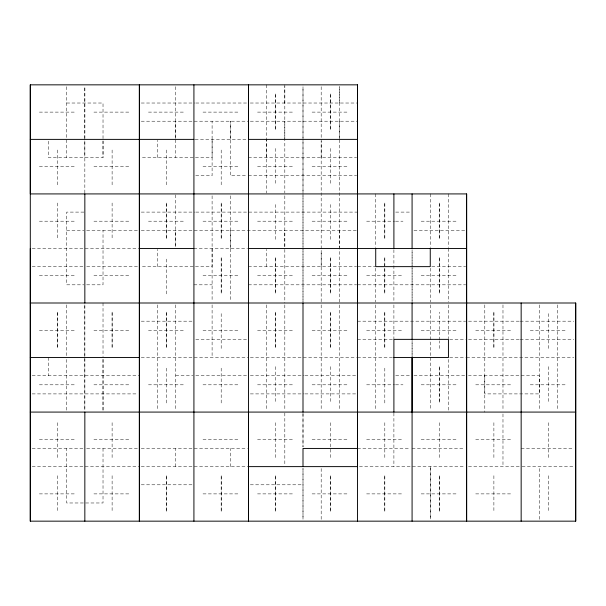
<?xml version="1.0" encoding="UTF-8"?>
<svg xmlns="http://www.w3.org/2000/svg" width="606" height="606" viewBox="0 0 606 606"><rect width="100%" height="100%" fill="white"/><g stroke="black" fill="none" stroke-linecap="round" stroke-linejoin="round"><path stroke-width="0.45" stroke-dasharray="3.03 2.27" d="M48.48 141.198L48.48 157.56L103.02 157.56L103.02 141.198M57.57 457.53L57.57 421.17M57.57 184.83L57.57 148.47M84.84 192.981L84.84 139.38M84.84 138.441L84.84 86.719L84.84 157.56M103.02 410.201L103.02 359.419M112.11 457.53L112.11 421.17M112.11 184.83L112.11 148.47M157.56 266.64L157.56 249.369M157.56 157.56L157.56 140.289M166.65 402.99L166.65 366.63M166.65 293.91L166.65 257.55M166.65 184.83L166.65 148.47M175.74 466.62L175.74 448.44M175.74 246.642L175.74 230.28M175.74 138.471L175.74 121.2M212.1 248.46L212.1 266.64L141.259 266.64M212.1 139.38L212.1 157.56L141.259 157.56M221.19 402.99L221.19 366.63M221.19 348.45L221.19 312.09M221.19 184.83L221.19 148.47M230.28 466.62L230.28 448.44M230.28 248.46L230.28 230.28M230.28 139.38L230.28 121.2L230.28 175.74L247.551 175.74M266.64 266.64L266.64 249.369M266.64 157.56L266.64 139.38M275.73 457.53L275.73 421.17M275.73 239.37L275.73 203.01M284.82 246.642L284.82 230.28M284.82 138.471L284.82 121.2M284.82 103.02L284.82 86.658M303 468.499L303 519.281L303 468.438M303 413.019L303 446.872L303 412.08M303 195.799L303 302.061L303 84.84M303 192.981L303 86.719M321.18 519.281L321.18 466.62M321.18 266.64L321.18 250.278M321.18 157.56L321.18 141.198M330.27 457.53L330.27 421.17M330.27 239.37L330.27 203.01M339.36 230.28L339.36 302.061M339.36 139.38L339.36 121.2M339.36 103.02L339.36 86.658M384.81 457.53L384.81 421.17M384.81 402.99L384.81 366.63M412.08 356.601L412.08 340.617L412.08 356.911M412.08 303L412.08 250.278M439.35 457.53L439.35 421.17M439.35 348.45L439.35 340.989M439.35 340.057L439.35 312.09M484.8 375.72L484.8 393.9L539.34 393.9L539.34 375.72L468.499 375.72M493.89 457.53L493.89 421.17M539.34 519.281L539.34 466.62M548.43 457.53L548.43 421.17M548.43 348.45L548.43 312.09M66.66 103.02L103.02 103.02L103.02 157.56M141.259 103.02L194.859 103.02M195.799 103.02L248.46 103.02M250.278 103.02L357.54 103.02M39.39 112.11L75.75 112.11M93.93 112.11L130.29 112.11M148.47 112.11L184.83 112.11M203.01 112.11L239.37 112.11M257.55 112.11L293.91 112.11M312.09 112.11L348.45 112.11M141.259 121.2L248.46 121.2M250.339 121.2L357.54 121.2M195.177 139.38L248.46 139.38M248.46 157.56L356.601 157.56M39.39 166.65L75.75 166.65M93.93 166.65L130.29 166.65M203.01 166.65L239.37 166.65M257.55 166.65L293.91 166.65M312.09 166.65L348.45 166.65M195.738 175.74L212.1 175.74L212.1 121.2M248.46 175.74L356.631 175.74M83.931 212.1L66.66 212.1L66.66 284.82L83.931 284.82M141.259 212.1L194.859 212.1M195.799 212.1L357.54 212.1M395.718 212.1L411.171 212.1M39.39 221.19L75.75 221.19M93.93 221.19L130.29 221.19M148.47 221.19L184.83 221.19M203.01 221.19L239.37 221.19M257.55 221.19L293.91 221.19M312.09 221.19L348.45 221.19M366.63 221.19L394.597 221.19M395.529 221.19L402.99 221.19M421.17 221.19L457.53 221.19M66.66 230.28L83.931 230.28M86.658 230.28L138.441 230.28M141.259 230.28L357.54 230.28M413.959 230.28L465.681 230.28M32.179 248.46L139.38 248.46M193.92 248.46L247.521 248.46M32.179 266.64L83.931 266.64M86.719 266.64L139.38 266.64M248.46 266.64L356.601 266.64M357.54 266.64L375.409 266.64M431.828 266.64L465.681 266.64M39.39 275.73L75.75 275.73M93.93 275.73L130.29 275.73M203.01 275.73L239.37 275.73M257.55 275.73L293.91 275.73M312.09 275.73L348.45 275.73M366.63 275.73L402.99 275.73M421.17 275.73L457.53 275.73M86.658 284.82L103.02 284.82L103.02 230.28M193.92 284.82L212.1 284.82M248.46 284.82L356.601 284.82M357.54 284.82L465.681 284.82M141.259 321.18L193.92 321.18M357.54 321.18L465.681 321.18M468.499 321.18L519.281 321.18M520.221 321.18L573.821 321.18M39.39 330.27L75.75 330.27M93.93 330.27L130.29 330.27M148.47 330.27L184.83 330.27M203.01 330.27L239.37 330.27M257.55 330.27L293.91 330.27M312.09 330.27L348.45 330.27M366.63 330.27L402.99 330.27M421.17 330.27L457.53 330.27M475.71 330.27L512.07 330.27M530.25 330.27L566.61 330.27M195.799 339.36L247.521 339.36M357.54 339.36L393.271 339.36M449.697 339.36L465.681 339.36M468.499 339.36L519.281 339.36M520.221 339.36L573.821 339.36M141.259 357.54L248.46 357.54M250.339 357.54L356.601 357.54M357.54 357.54L393.271 357.54M449.697 357.54L465.681 357.54M466.62 357.54L573.821 357.54M32.179 375.72L139.38 375.72M175.74 375.72L193.011 375.72M195.799 375.72L248.46 375.72M250.339 375.72L303.939 375.72M304.879 375.72L356.601 375.72M395.718 375.72L411.171 375.72M413.959 375.72L466.62 375.72M39.39 384.81L75.75 384.81M93.93 384.81L130.29 384.81M148.47 384.81L184.83 384.81M203.01 384.81L239.37 384.81M257.55 384.81L293.91 384.81M312.09 384.81L348.45 384.81M366.63 384.81L394.597 384.81M395.529 384.81L402.99 384.81M421.17 384.81L457.53 384.81M475.71 384.81L512.07 384.81M530.25 384.81L566.61 384.81M32.179 393.9L137.501 393.9M250.339 393.9L303.939 393.9M304.879 393.9L357.54 393.9M39.39 439.35L75.75 439.35M93.93 439.35L130.29 439.35M203.01 439.35L239.37 439.35M257.55 439.35L293.91 439.35M312.09 439.35L348.45 439.35M366.63 439.35L402.99 439.35M421.17 439.35L457.53 439.35M475.71 439.35L512.07 439.35M32.179 448.44L83.931 448.44M86.658 448.44L138.441 448.44M141.259 448.44L247.521 448.44M357.54 448.44L410.201 448.44M412.08 448.44L464.741 448.44M521.16 448.44L573.821 448.44M32.179 466.62L139.38 466.62M141.259 466.62L248.46 466.62M359.419 466.62L464.741 466.62M468.499 466.62L521.16 466.62M522.069 466.62L573.821 466.62M141.259 484.8L193.92 484.8M250.339 484.8L303 484.8M39.39 493.89L75.75 493.89M93.93 493.89L130.29 493.89M203.01 493.89L239.37 493.89M257.55 493.89L293.91 493.89M312.09 493.89L348.45 493.89M366.63 493.89L402.99 493.89M421.17 493.89L457.53 493.89M475.71 493.89L512.07 493.89M557.52 304.879L557.52 410.201M548.43 366.63L548.43 402.99M548.43 475.71L548.43 512.07M539.34 304.879L539.34 410.201M502.98 304.879L502.98 410.201M502.98 413.959L502.98 466.62M493.89 475.71L493.89 512.07M484.8 304.879L484.8 412.08M448.44 193.92L448.44 247.521M448.44 248.46L448.44 302.061M448.44 304.879L448.44 338.731M448.44 359.419L448.44 411.141M430.26 193.92L430.26 247.521M430.26 268.208L430.26 302.061M430.26 304.879L430.26 356.601M430.26 357.54L430.26 410.201M412.08 249.717L412.08 302.061M393.9 249.717L393.9 302.061M393.9 304.879L393.9 339.049M393.9 413.019L393.9 466.62M375.72 193.92L375.72 247.521M375.72 268.208L375.72 302.061M375.72 304.879L375.72 410.201M339.36 86.719L339.36 247.521M339.36 304.879L339.36 410.201M330.27 148.47L330.27 184.83M330.27 366.63L330.27 402.99M321.18 86.719L321.18 302.061M321.18 304.879L321.18 410.201M284.82 84.84L284.82 192.981M284.82 195.799L284.82 246.581M284.82 249.399L284.82 303M284.82 304.879L284.82 410.201M284.82 413.019L284.82 464.741M275.73 148.47L275.73 184.83M275.73 366.63L275.73 402.99M266.64 84.84L266.64 193.011M266.64 304.879L266.64 410.201M230.28 195.799L230.28 301.121M212.1 195.799L212.1 301.121M212.1 304.879L212.1 357.54M175.74 86.719L175.74 157.56M175.74 194.859L175.74 246.581M175.74 304.879L175.74 410.201M157.56 304.879L157.56 410.201M112.11 203.01L112.11 239.37M112.11 475.71L112.11 512.07M103.02 303L103.02 356.601M103.02 359.358L103.02 412.08M103.02 448.44L103.02 502.98L66.66 502.98L66.66 448.44M66.66 86.719L66.66 157.56M66.66 304.879L66.66 356.601M66.66 359.419L66.66 412.08M57.57 203.01L57.57 239.37M57.57 475.71L57.57 512.07M48.48 357.54L48.48 375.72M57.57 312.09L57.57 348.45L57.57 312.09M84.84 304.879L84.84 410.262L84.84 304.879M112.11 312.09L112.11 348.45L112.11 312.09M166.65 475.71L166.65 512.07L166.65 475.71M166.65 312.09L166.65 348.45L166.65 312.09M166.65 203.01L166.65 239.37L166.65 203.01M221.19 475.71L221.19 512.07L221.19 475.71M221.19 257.55L221.19 293.91L221.19 257.55M221.19 203.01L221.19 239.37L221.19 203.01M275.73 475.71L275.73 512.07L275.73 475.71M275.73 312.09L275.73 348.45L275.73 312.09M275.73 257.55L275.73 293.91L275.73 257.55M275.73 93.93L275.73 130.29L275.73 93.93M330.27 475.71L330.27 512.07L330.27 475.71M330.27 312.09L330.27 348.45L330.27 312.09M330.27 257.55L330.27 293.91L330.27 257.55M330.27 93.93L330.27 130.29L330.27 93.93M384.81 475.71L384.81 512.07L384.81 475.71M384.81 312.09L384.81 348.45L384.81 312.09M384.81 257.55L384.81 293.91L384.81 257.55M384.81 203.01L384.81 239.37L384.81 203.01M430.26 466.62L430.26 519.281L430.26 466.62M439.35 475.71L439.35 512.07L439.35 475.71M439.35 366.63L439.35 402.99L439.35 366.63M439.35 257.55L439.35 293.91L439.35 257.55M439.35 203.01L439.35 239.37L439.35 203.01M493.89 312.09L493.89 348.45L493.89 312.09"/><path stroke-width="0.91" d="M30.3 303L575.7 303L575.7 521.16L30.3 521.16L30.3 248.46M357.54 521.16L357.54 84.84L30.3 84.84L30.3 193.92L466.62 193.92L466.62 521.16L466.62 193.92M84.84 521.16L84.84 412.08M248.46 412.08L248.46 521.16L248.46 84.84L248.46 139.38L357.54 139.38M303 466.62L303 448.44L357.54 448.44M357.54 412.08L357.54 466.62L248.46 466.62M357.54 303L357.54 248.46M357.54 193.92L357.54 84.84M375.72 248.46L375.72 266.64L430.26 266.64L430.26 248.46M393.9 357.54L393.9 339.36L448.44 339.36L448.44 357.54L393.9 357.54L393.9 412.08M412.08 521.16L412.08 357.54L412.08 412.08M412.08 339.671L412.08 303M521.16 521.16L521.16 303M30.3 139.38L193.92 139.38M139.38 248.46L193.92 248.46M248.46 248.46L466.62 248.46M30.3 357.54L139.38 357.54M30.3 412.08L575.7 412.08M575.7 303L575.7 521.16M412.08 193.92L412.08 248.46M393.9 193.92L393.9 248.46M303 303L303 412.08M193.92 84.84L193.92 521.16M84.84 193.92L84.84 303M30.3 84.84L30.3 521.16M139.38 84.84L139.38 521.16L139.38 84.84"/></g></svg>
